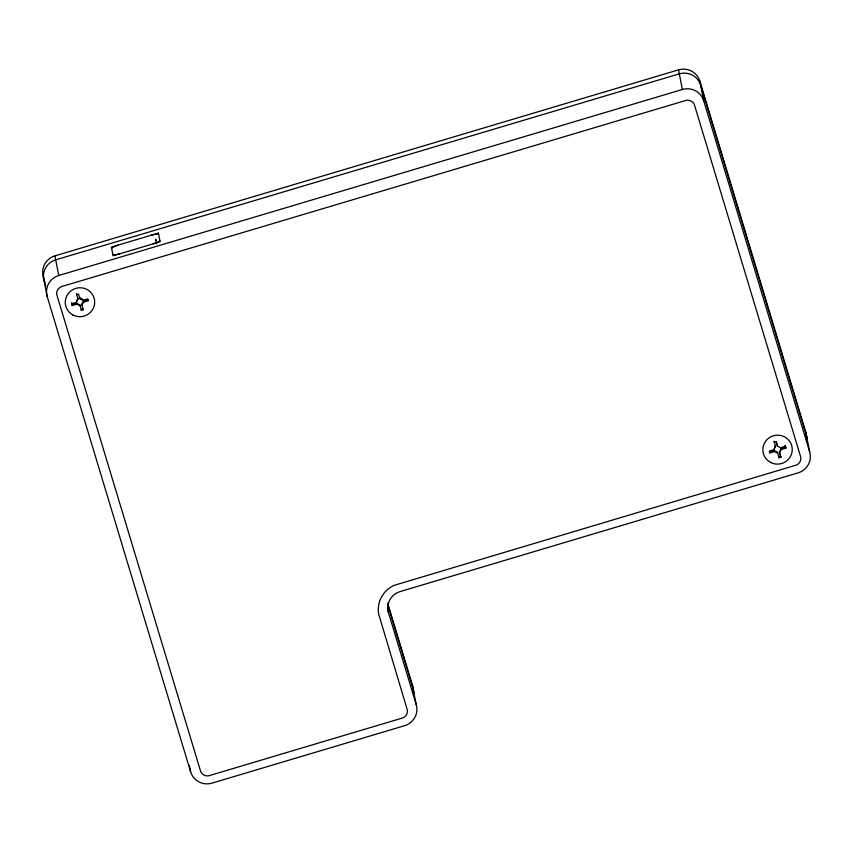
<?xml version="1.0" encoding="UTF-8"?>
<svg xmlns="http://www.w3.org/2000/svg" width="853" height="853" viewBox="0 0 853 853"><rect width="100%" height="100%" fill="white"/><g stroke="black" fill="none" stroke-linecap="round" stroke-linejoin="round"><path stroke-width="1.28" d="M76.407 302.293L77.89 298.422L76.407 302.293L71.705 303.7L72.27 305.545L76.973 304.148L80.011 305.758L79.841 304.884L76.802 303.273L72.1 304.681L72.27 305.545M81.728 304.318L83.381 301.312L88.072 299.904L88.243 300.768L83.551 302.186L81.899 305.193L81.728 304.318L83.285 309.81L81.408 310.375L79.841 304.884M773.991 449.691L775.473 445.81L773.991 449.691L769.289 451.088L769.854 452.943L774.545 451.536L777.595 453.146L777.424 452.282L774.385 450.672L769.683 452.069L769.854 452.943M779.482 452.591L780.964 448.71L785.656 447.303L785.101 445.447L785.826 448.166L781.135 449.574L779.482 452.591L780.868 457.208L778.992 457.762L777.424 452.282M153.252 243.819L153.273 243.819A8.573 1.535 -16.8 0 0 159.852 240.525M54.923 255.868L678.53 69.861A17.167 16.889 -11.1 0 1 699.855 81.12L805.797 432.172L809.646 451.813A17.167 16.889 -11.1 0 1 798.077 472.882L400.046 591.609A17.167 16.889 -11.1 0 0 388.478 612.678L416.211 704.599A17.167 16.889 -11.1 0 1 404.642 725.668L211.97 783.139A17.167 16.889 -11.1 0 1 190.645 771.88L47.203 296.567L43.354 276.937A17.167 16.889 -11.1 0 1 54.923 255.868L58.772 275.498A17.167 16.889 -11.1 0 0 47.203 296.567M58.772 275.498L682.379 89.49A17.167 16.889 -11.1 0 1 703.704 100.75L809.646 451.813M78.06 299.286L76.493 293.795L76.663 294.669L78.551 294.104L79.947 298.721L82.986 300.331L87.688 298.923L88.243 300.768M83.114 308.946L81.238 309.5L81.408 310.375M785.272 446.322L780.57 447.718L777.52 446.119L776.134 441.502L774.247 442.057L774.076 441.193L775.644 446.684M779.311 451.717L780.698 456.334L778.821 456.899L778.992 457.762M776.305 441.79L777.52 446.119M387.667 603.114L412.362 684.97L416.211 704.599M387.688 604.596L413.151 688.957A17.167 16.889 -11.1 0 1 413.844 693.308M72.1 304.681L71.535 302.826L71.705 303.7M43.354 276.937L44.889 282.034M45.678 286.032L44.132 280.936A17.167 16.889 -11.1 0 1 55.701 259.856L679.308 73.848A17.167 16.889 -11.1 0 1 700.633 85.119L806.575 436.171A17.167 16.889 -11.1 0 1 807.279 440.521M785.656 447.303L785.826 448.166M780.964 448.71L781.135 449.574M780.698 456.334L780.868 457.208M774.385 450.672L774.545 451.536M699.855 81.12L703.704 100.75M678.53 69.861L682.379 89.49M387.71 608.765L388.478 612.678M156.568 243.851L155.662 239.203L155.928 240.397M189.366 765.365L190.645 771.88M83.381 301.312L83.551 302.186M82.986 300.331L82.816 299.456L79.777 297.857L79.947 298.721M76.802 303.273L76.973 304.148M111.658 248.372A8.583 1.546 -16.8 0 1 118.226 245.078M119.932 253.757A8.583 1.546 -16.8 0 1 112.863 254.535M151.589 235.129A8.573 1.535 -16.8 0 1 158.647 234.351M412.362 684.97A17.167 16.889 -11.1 0 1 413.065 689.32M805.797 432.172A17.167 16.889 -11.1 0 1 806.501 436.523M62.205 286.384L61.011 286.832A7.336 7.219 -11.1 0 0 56.756 294.584L200.732 771.698A7.336 7.219 -11.1 0 0 208.58 775.835L403.096 717.821A7.336 7.219 -11.1 0 0 407.35 710.069L378.615 613.84A26.997 26.55 -11.1 0 1 394.278 585.307L796.521 465.024A7.336 7.219 -11.1 0 0 800.786 457.272L694.299 104.418A7.336 7.219 -11.1 0 0 686.452 100.27L62.205 286.384M158.402 233.093L111.402 247.103L113.108 255.793L160.097 241.783L158.402 233.093M770.547 462.401A14.714 14.469 -11.1 0 0 792.256 449.147A14.714 14.469 -11.1 0 0 769.875 437.333A14.714 14.469 -11.1 0 0 770.547 462.401M72.963 315.002A14.714 14.469 -11.1 0 0 94.672 301.759A14.714 14.469 -11.1 0 0 72.292 289.935A14.714 14.469 -11.1 0 0 72.963 315.002"/></g></svg>
